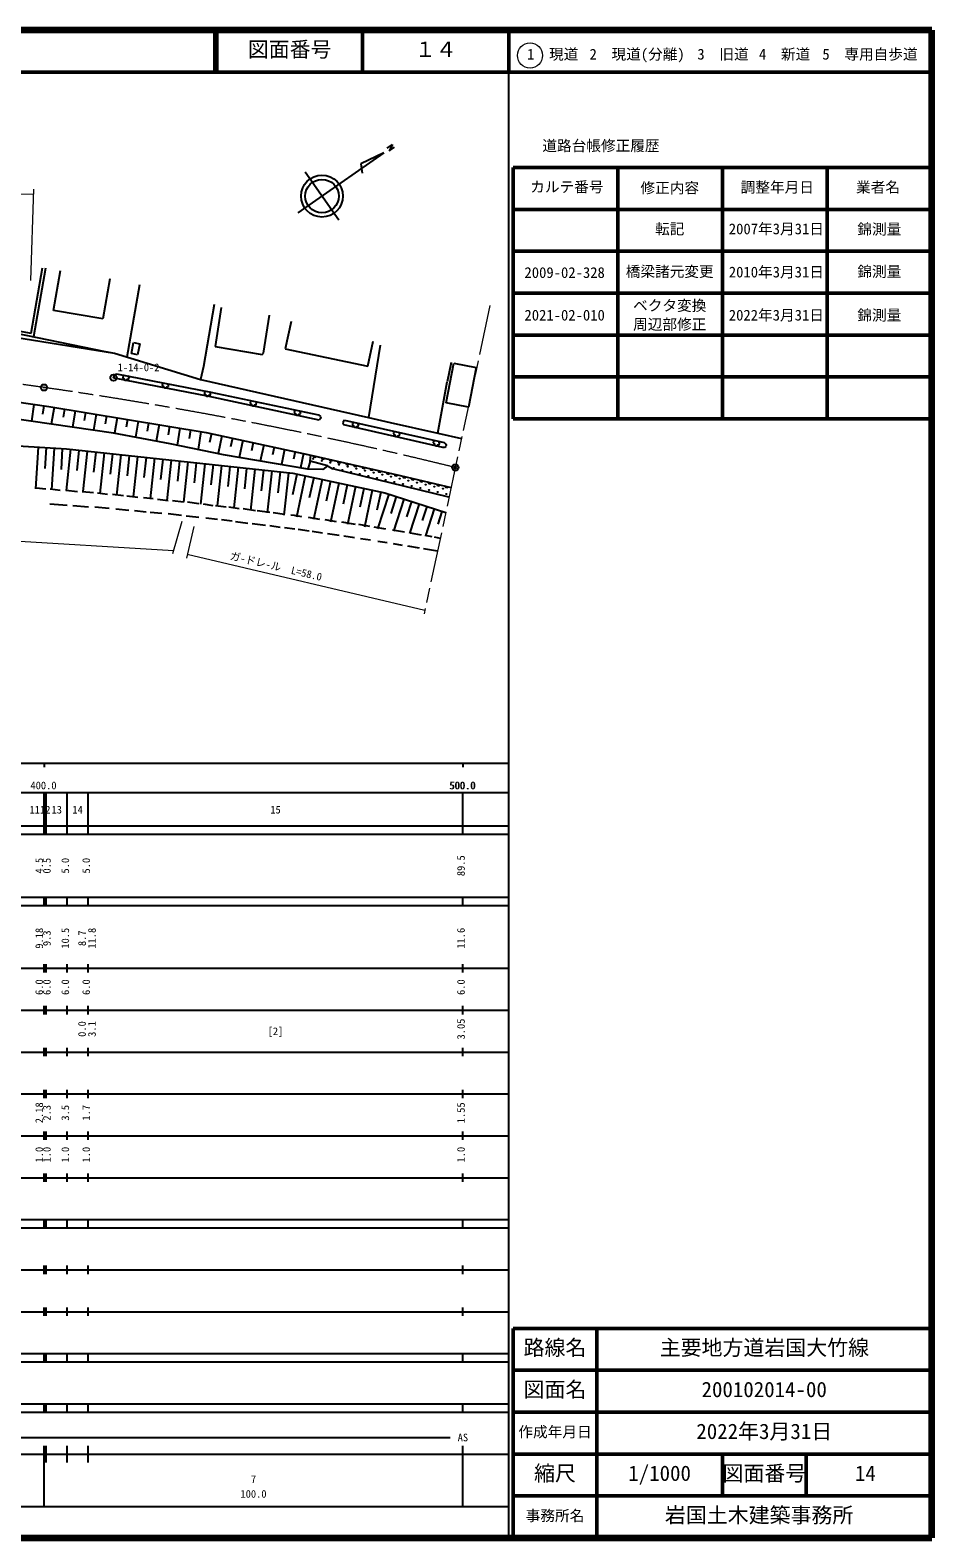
# Model space of a CAD drawing. Units: millimetres, scale not verified. Extents: x 40000 to 680000, y 20000 to 380000.
# Drawn here: x 464650 to 680000, y 20000 to 380000 of the extents above; entities that cross this region are included whole.
import ezdxf
from ezdxf.enums import TextEntityAlignment as Align

# ---------------------------------------------------------------- set-up
doc = ezdxf.new("R2010")
doc.units = ezdxf.units.MM
doc.header["$LTSCALE"] = 1000
doc.header["$PDMODE"] = 32
doc.header["$PDSIZE"] = 500
doc.linetypes.add('CHAIN', pattern=[18.5, 12, -1.5, 3.5, -1.5])
for name, color, linetype, lineweight in [('M-BGD', 7, 'Continuous', 25), ('M-BMK', 2, 'CHAIN', 13), ('M-BMK-SRVR', 3, 'Continuous', 25), ('M-STR-HTXT', 7, 'Continuous', 13), ('M-TTL', 2, 'Continuous', 140), ('M-TTL-BAND', 7, 'Continuous', 25), ('M-TTL-FRAM', 2, 'Continuous', 50), ('M-TTL-LINE', 7, 'Continuous', 50), ('M-TTL-TXT', 7, 'Continuous', 13)]:
    doc.layers.add(name, color=color, linetype=linetype, lineweight=lineweight)
doc.layers.add('MOTRS', color=6, linetype='Continuous')
doc.styles.add('ＭＳ ゴシック', font='')
doc.styles.get('ＭＳ ゴシック').set_extended_font_data('MS Gothic')

# ---------------------------------------------------------------- blocks, each defined once
blk = doc.blocks.new('BUHIN8')
at = {"color": 6, "linetype": 'Continuous', "lineweight": 13}
for radius in [50, 43.8, 37.5, 31.2, 25, 18.8, 12.5, 6.2]:
    blk.add_circle((0, 0), radius, dxfattribs=at)
blk = doc.blocks.new('BUHIN1')
at = {"color": 3, "linetype": 'Continuous', "lineweight": 25}
for radius in [750, 22.5]:
    blk.add_circle((0, 0), radius, dxfattribs=at)
blk = doc.blocks.new('BUHIN2')
at = {"color": 3, "linetype": 'Continuous', "lineweight": 25}
for radius in [750, 22.5]:
    blk.add_circle((0, 0), radius, dxfattribs=at)
blk = doc.blocks.new('BUHIN4')
at = {"color": 7, "linetype": 'Continuous', "lineweight": 25}
blk.add_lwpolyline([(-464, 511), (-587, 464), (-691, 340), (-730, 227), (-742, 112), (-729, -10), (-679, -103), (-600, -172), (-483, -211), (-428, -217), (-389, -312), (-341, -423), (-235, -525), (-122, -564), (-10, -576), (86, -560), (208, -513), (270, -460), (308, -388), (366, -304), (426, -311), (545, -297), (637, -247), (706, -168), (749, -52), (761, 63), (744, 182), (670, 326), (561, 399)], dxfattribs=at)
blk = doc.blocks.new('BUHIN6')
at = {"color": 7, "linetype": 'Continuous', "lineweight": 25}
blk.add_lwpolyline([(-27, -249), (221, -276), (276, 221), (27, 249)], dxfattribs=at)

msp = doc.modelspace()

# ---------------------------------------------------------------- linework, layer by layer
at = {"layer": 'M-BGD'}
for p, q in [((464867, 307681), (467613, 323242)), ((468326, 323159), (465478, 306808)), ((470258, 313071), (471885, 322632)), ((483660, 320628), (482033, 311067)), ((490776, 319165), (487774, 301932)), ((508602, 314515), (506023, 299713)), ((510253, 313740), (508817, 304454)), ((451296, 310076), (464867, 307681)), ((482033, 311067), (470258, 313071)), ((520416, 302846), (521793, 311947)), ((526966, 310470), (525575, 303944)), ((451836, 308180), (484772, 302846)), ((460896, 307756), (482570, 303269)), ((482570, 303269), (484772, 302846)), ((484772, 302846), (505346, 296580)), ((488836, 302761), (489344, 305386)), ((490275, 302507), (488836, 302761)), ((489344, 305386), (490868, 305132)), ((490868, 305132), (490275, 302507)), ((508817, 304454), (520078, 302592)), ((520078, 302592), (520416, 302846)), ((525575, 303944), (545318, 299736)), ((545318, 299736), (546597, 305737)), ((548272, 304793), (545478, 287521)), ((506023, 299713), (505346, 296580)), ((563982, 290998), (565816, 300492)), ((565205, 300644), (564274, 295988)), ((565816, 300492), (571203, 299451)), ((571203, 299451), (569369, 289957)), ((484602, 297173), (484856, 297766)), ((484772, 296919), (484602, 297173)), ((507378, 292516), (484772, 296919)), ((484856, 297766), (485280, 297935)), ((485280, 297935), (507801, 293532)), ((505346, 296580), (545478, 287521)), ((561988, 283796), (564274, 295988)), ((452514, 292516), (469108, 290146)), ((533709, 286844), (507378, 292516)), ((507801, 293532), (533540, 288114)), ((464790, 286674), (451413, 288537)), ((465552, 290654), (464980, 286646)), ((467923, 290315), (467636, 288308)), ((469108, 290146), (506700, 283965)), ((470361, 289940), (469706, 285957)), ((472868, 289528), (472544, 287559)), ((475374, 289116), (474734, 285223)), ((477880, 288704), (477564, 286780)), ((480386, 288292), (479761, 284490)), ((533540, 288114), (533963, 287775)), ((569369, 289957), (563982, 290998)), ((484518, 283796), (464790, 286674)), ((482892, 287880), (482583, 286002)), ((485398, 287468), (484786, 283746)), ((487904, 287056), (487594, 285167)), ((490410, 286644), (489780, 282809)), ((492917, 286231), (492597, 284286)), ((495423, 285819), (494774, 281873)), ((497929, 285407), (497600, 283406)), ((500435, 284995), (499763, 280907)), ((502941, 284583), (502597, 282490)), ((534048, 287352), (533709, 286844)), ((533963, 287775), (534048, 287352)), ((539382, 286505), (539297, 286251)), ((539297, 286251), (539382, 285912)), ((539720, 286844), (539382, 286505)), ((539382, 285912), (539551, 285743)), ((563173, 280324), (539551, 285743)), ((539720, 286844), (563512, 281510)), ((545478, 287521), (550642, 286336)), ((550642, 286336), (561988, 283796)), ((448280, 281594), (473297, 280024)), ((498064, 281256), (484518, 283796)), ((510849, 278631), (498064, 281256)), ((505447, 284171), (504742, 279885)), ((506700, 283965), (531677, 278546)), ((507949, 283694), (507485, 281556)), ((510447, 283152), (509525, 278903)), ((512945, 282610), (512491, 280518)), ((515442, 282068), (514558, 277992)), ((517940, 281527), (517509, 279542)), ((520438, 280985), (519600, 277124)), ((561988, 283796), (567670, 282524)), ((563512, 281510), (563935, 281171)), ((563935, 281171), (564020, 280917)), ((564020, 280917), (563935, 280578)), ((466562, 280447), (465938, 270507)), ((468486, 280326), (468174, 275358)), ((470410, 280205), (469787, 270272)), ((472335, 280084), (472023, 275119)), ((474298, 279916), (473242, 270060)), ((473297, 280024), (527359, 274228)), ((476300, 279702), (475777, 274819)), ((478303, 279487), (477265, 269805)), ((480305, 279272), (479786, 274433)), ((482307, 279058), (481270, 269381)), ((484310, 278843), (483791, 274006)), ((486312, 278628), (485275, 268957)), ((488314, 278414), (487796, 273579)), ((490317, 278199), (489280, 268532)), ((492319, 277985), (491801, 273152)), ((494321, 277770), (493285, 268108)), ((496324, 277555), (495806, 272726)), ((498326, 277341), (497291, 267684)), ((531000, 275160), (510849, 278631)), ((522935, 280443), (522528, 278566)), ((525433, 279901), (524642, 276255)), ((527931, 279359), (527547, 277590)), ((529943, 278922), (529199, 275491)), ((531508, 277107), (531677, 278546)), ((531677, 278546), (553015, 273641)), ((563596, 280324), (563173, 280324)), ((563935, 280578), (563596, 280324)), ((500328, 277126), (499811, 272299)), ((502330, 276911), (501296, 267260)), ((504333, 276697), (503816, 271872)), ((506335, 276482), (505301, 266836)), ((508337, 276267), (507820, 271445)), ((510340, 276053), (509306, 266411)), ((512342, 275838), (511825, 271019)), ((514344, 275623), (513303, 265913)), ((516347, 275409), (515822, 270515)), ((518349, 275194), (517292, 265331)), ((520351, 274979), (519818, 270010)), ((522354, 274765), (521280, 264749)), ((524356, 274550), (523815, 269504)), ((526358, 274335), (525268, 264166)), ((528360, 274013), (527285, 269021)), ((527359, 274228), (549372, 269487)), ((531508, 277107), (531000, 275160)), ((534556, 275075), (531000, 275160)), ((535656, 276006), (531508, 277107)), ((535656, 276006), (534556, 275075)), ((535656, 276006), (536926, 275244)), ((564674, 268459), (536926, 275244)), ((553015, 273641), (565179, 270829)), ((466060, 270757), (468431, 270503)), ((469447, 270503), (471818, 270164)), ((473172, 270164), (475966, 269826)), ((530361, 273582), (528240, 263732)), ((532362, 273151), (531316, 268293)), ((534363, 272720), (532300, 263139)), ((536365, 272289), (535347, 267566)), ((538366, 271858), (536360, 262546)), ((540367, 271427), (539379, 266838)), ((542368, 270996), (540421, 261953)), ((544369, 270565), (543410, 266111)), ((546371, 270134), (544481, 261361)), ((469362, 266862), (473511, 266608)), ((474866, 266524), (478591, 266185)), ((477067, 269826), (479776, 269572)), ((480708, 269487), (483163, 269233)), ((484348, 269233), (486973, 268894)), ((487735, 268810), (490360, 268471)), ((491714, 268386), (494000, 268132)), ((495101, 268048), (497641, 267709)), ((498657, 267709), (501282, 267370)), ((502213, 267370), (504922, 266947)), ((505938, 266862), (508309, 266524)), ((508902, 266524), (511442, 266185)), ((548372, 269703), (547441, 265383)), ((550280, 269195), (547612, 260903)), ((549372, 269487), (563897, 264813)), ((552096, 268611), (550811, 264617)), ((553911, 268027), (551439, 260344)), ((555727, 267442), (554540, 263754)), ((557543, 266858), (555267, 259786)), ((480115, 266185), (483502, 265846)), ((485110, 265677), (488243, 265423)), ((489598, 265338), (492392, 265000)), ((493323, 264915), (496117, 264661)), ((497641, 264576), (500774, 264153)), ((501874, 264068), (504245, 263814)), ((504245, 263814), (504922, 263730)), ((506616, 263560), (509410, 263222)), ((510341, 263137), (512881, 262798)), ((512119, 266185), (514574, 265762)), ((515506, 265762), (518469, 265338)), ((518892, 265338), (521856, 264915)), ((522702, 264830), (525412, 264407)), ((526936, 264238), (527698, 264153)), ((527698, 264153), (529476, 263899)), ((531084, 263730), (533794, 263222)), ((535064, 263137), (537773, 262714)), ((559358, 266274), (558269, 262890)), ((561174, 265690), (559094, 259227)), ((562989, 265105), (561999, 262026)), ((513728, 262714), (516606, 262290)), ((517707, 262206), (520840, 261782)), ((521856, 261698), (524396, 261359)), ((525412, 261274), (527867, 260936)), ((528629, 260851), (531254, 260428)), ((532016, 260343), (534471, 260004)), ((535656, 259835), (538450, 259412)), ((539043, 262629), (542260, 262036)), ((539551, 259242), (542091, 258819)), ((543107, 262036), (545732, 261528)), ((546748, 261444), (549542, 260936)), ((551150, 260682), (554029, 260174)), ((555384, 260004), (558008, 259496)), ((558940, 259412), (560548, 259073)), ((543530, 258650), (545901, 258311)), ((547679, 257972), (549880, 257634)), ((551320, 257464), (553521, 257041)), ((554791, 256872), (557585, 256364)), ((558601, 256194), (561903, 255686)), ((561141, 258988), (562598, 258715))]:
    msp.add_line(p, q, dxfattribs=at)
for centre in [(532240, 277647), (534308, 277172), (536375, 276697), (537171, 275425), (538442, 276221), (539238, 274950), (540510, 275746), (541306, 274475), (542577, 275271), (543373, 274000), (544645, 274796), (546712, 274320), (548779, 273845), (545441, 273524), (547508, 273049), (549575, 272574), (550847, 273370), (551643, 272099), (552914, 272895), (553710, 271623), (554982, 272419), (555778, 271148), (557049, 271944), (557845, 270673), (559116, 271469), (559912, 270198), (561184, 270994), (563251, 270518), (561980, 269722), (564047, 269247)]:
    msp.add_circle(centre, 50, dxfattribs=at)
at = {"layer": 'M-BMK'}
msp.add_line((574434, 314276), (558752, 240660), dxfattribs=at)
msp.add_arc((326372, -695251), 1000000, 76.16725, 87.54355, dxfattribs=at)
at = {"layer": 'M-BMK-SRVR'}
for p, q in [((549091, 350700), (528613, 336360)), ((549091, 350700), (543603, 348077)), ((549907, 351804), (551171, 352689)), ((551171, 352689), (550363, 351145)), ((550363, 351145), (551627, 352040)), ((538362, 334641), (530332, 346109)), ((543603, 348077), (543931, 345866))]:
    msp.add_line(p, q, dxfattribs=at)
for radius in [5000, 4000]:
    msp.add_circle((534347, 340375), radius, dxfattribs=at)
at = {"layer": 'M-STR-HTXT'}
for p, q in [((342532, 342470), (465442, 340848)), ((465483, 342071), (464753, 320240)), ((388082, 262460), (498868, 255746)), ((388082, 262460), (498868, 255746)), ((500870, 262702), (498645, 254972)), ((503713, 261509), (501967, 253943)), ((502184, 254882), (558933, 241509))]:
    msp.add_line(p, q, dxfattribs=at)
at = {"layer": 'M-TTL'}
for p, q in [((680000, 380000), (40000, 380000)), ((680000, 20000), (680000, 380000)), ((40000, 20000), (680000, 20000))]:
    msp.add_line(p, q, dxfattribs=at)
at = {"layer": 'M-TTL-BAND'}
for p, q in [((579000, 20000), (579000, 370000)), ((40000, 205000), (579000, 205000)), ((468000, 205000), (468000, 204000)), ((568000, 205000), (568000, 204000)), ((68000, 198000), (579000, 198000)), ((468000, 188000), (468000, 198000)), ((468500, 188000), (468500, 198000)), ((473500, 188000), (473500, 198000)), ((478500, 188000), (478500, 198000)), ((568000, 188000), (568000, 198000)), ((40000, 190000), (579000, 190000)), ((40000, 188000), (579000, 188000)), ((40000, 173000), (579000, 173000)), ((468000, 171000), (468000, 173000)), ((468500, 171000), (468500, 173000)), ((473500, 171000), (473500, 173000)), ((478500, 171000), (478500, 173000)), ((568000, 171000), (568000, 173000)), ((40000, 171000), (579000, 171000)), ((40000, 156000), (579000, 156000)), ((468000, 155000), (468000, 157000)), ((468500, 155000), (468500, 157000)), ((473500, 155000), (473500, 157000)), ((478500, 155000), (478500, 157000)), ((568000, 155000), (568000, 157000)), ((46000, 146000), (579000, 146000)), ((468000, 145000), (468000, 147000)), ((468500, 145000), (468500, 147000)), ((473500, 145000), (473500, 147000)), ((478500, 145000), (478500, 147000)), ((568000, 145000), (568000, 147000)), ((468000, 135000), (468000, 137000)), ((468500, 135000), (468500, 137000)), ((473500, 135000), (473500, 137000)), ((478500, 135000), (478500, 137000)), ((568000, 135000), (568000, 137000)), ((52000, 136000), (579000, 136000)), ((46000, 126000), (579000, 126000)), ((468000, 125000), (468000, 127000)), ((468500, 125000), (468500, 127000)), ((473500, 125000), (473500, 127000)), ((478500, 125000), (478500, 127000)), ((568000, 125000), (568000, 127000)), ((52000, 116000), (579000, 116000)), ((468000, 115000), (468000, 117000)), ((468500, 115000), (468500, 117000)), ((473500, 115000), (473500, 117000)), ((478500, 115000), (478500, 117000)), ((568000, 115000), (568000, 117000)), ((46000, 106000), (579000, 106000)), ((468000, 105000), (468000, 107000)), ((468500, 105000), (468500, 107000)), ((473500, 105000), (473500, 107000)), ((478500, 105000), (478500, 107000)), ((568000, 105000), (568000, 107000)), ((40000, 96000), (579000, 96000)), ((40000, 94000), (579000, 94000)), ((468000, 94000), (468000, 96000)), ((468500, 94000), (468500, 96000)), ((473500, 94000), (473500, 96000)), ((478500, 94000), (478500, 96000)), ((568000, 94000), (568000, 96000)), ((49000, 84000), (579000, 84000)), ((468000, 83000), (468000, 85000)), ((468500, 83000), (468500, 85000)), ((473500, 83000), (473500, 85000)), ((478500, 83000), (478500, 85000)), ((568000, 83000), (568000, 85000)), ((40000, 74000), (579000, 74000)), ((468000, 73000), (468000, 75000)), ((468500, 73000), (468500, 75000)), ((473500, 73000), (473500, 75000)), ((478500, 73000), (478500, 75000)), ((568000, 73000), (568000, 75000)), ((40000, 64000), (579000, 64000)), ((40000, 62000), (579000, 62000)), ((468000, 62000), (468000, 64000)), ((468500, 62000), (468500, 64000)), ((473500, 62000), (473500, 64000)), ((478500, 62000), (478500, 64000)), ((568000, 62000), (568000, 64000)), ((40000, 52000), (579000, 52000)), ((468000, 50000), (468000, 52000)), ((468500, 50000), (468500, 52000)), ((473500, 50000), (473500, 52000)), ((478500, 50000), (478500, 52000)), ((568000, 50000), (568000, 52000)), ((40000, 50000), (579000, 50000)), ((71000, 44000), (565000, 44000)), ((40000, 40000), (579000, 40000)), ((468000, 27500), (468000, 42000)), ((468500, 38000), (468500, 42000)), ((473500, 38000), (473500, 42000)), ((478500, 38000), (478500, 42000)), ((568000, 27500), (568000, 42000)), ((68000, 27500), (579000, 27500))]:
    msp.add_line(p, q, dxfattribs=at)
at = {"layer": 'M-TTL-FRAM'}
for p, q in [((580000, 347197), (580000, 287197)), ((580000, 347197), (680000, 347197)), ((580000, 287197), (680000, 287197)), ((680000, 70000), (580000, 70000)), ((580000, 70000), (580000, 20000))]:
    msp.add_line(p, q, dxfattribs=at)
at = {"layer": 'M-TTL-LINE'}
for p, q in [((508747, 380000), (508747, 370000)), ((509247, 380000), (509247, 370000)), ((543997, 380000), (543997, 370000)), ((579000, 380000), (579000, 370000)), ((40000, 370000), (680000, 370000)), ((605000, 347197), (605000, 287197)), ((630000, 347197), (630000, 287197)), ((655000, 347197), (655000, 287197)), ((580000, 337197), (680000, 337197)), ((580000, 327197), (680000, 327197)), ((580000, 317197), (680000, 317197)), ((580000, 307197), (680000, 307197)), ((580000, 297197), (680000, 297197)), ((600000, 70000), (600000, 20000)), ((680000, 60000), (580000, 60000)), ((680000, 50000), (580000, 50000)), ((680000, 40000), (580000, 40000)), ((630000, 40000), (630000, 30000)), ((650000, 40000), (650000, 30000)), ((680000, 30000), (580000, 30000))]:
    msp.add_line(p, q, dxfattribs=at)
at = {"layer": 'M-TTL-TXT'}
msp.add_circle((584031, 373958), 3000, dxfattribs=at)
at = {"layer": 'MOTRS'}
msp.add_point((566187, 275568), dxfattribs=at)

# ---------------------------------------------------------------- block references
at = {"layer": 'M-BGD'}
for name, p, rotation in [('BUHIN1', (484563, 297016), 6.26776), ('BUHIN4', (487498, 297002), 355.16719), ('BUHIN4', (496942, 295143), 353.9868), ('BUHIN4', (506998, 293193), 354.173), ('BUHIN4', (517921, 290871), 355.29552), ('BUHIN4', (528459, 288620), 353.58738), ('BUHIN4', (542314, 285735), 351.49856), ('BUHIN4', (552160, 283518), 352.53149), ('BUHIN4', (561653, 281347), 351.64689), ('BUHIN6', (532647, 278323), 263.32159), ('BUHIN6', (534587, 277877), 263.32159), ('BUHIN6', (536527, 277431), 263.32159), ('BUHIN6', (538466, 276985), 263.32159), ('BUHIN6', (540406, 276539), 263.32159), ('BUHIN6', (542346, 276094), 263.32159), ('BUHIN6', (544286, 275648), 263.32159), ('BUHIN6', (546226, 275202), 263.32159), ('BUHIN6', (548165, 274756), 263.32159), ('BUHIN6', (550105, 274310), 263.32159), ('BUHIN6', (552045, 273864), 263.32159), ('BUHIN6', (554028, 273407), 263.25263), ('BUHIN6', (556056, 272938), 263.25263), ('BUHIN6', (558083, 272470), 263.25263), ('BUHIN6', (560110, 272001), 263.25263), ('BUHIN6', (562138, 271532), 263.25263), ('BUHIN6', (564165, 271064), 263.25263)]:
    msp.add_blockref(name, p, dxfattribs=dict(at, rotation=rotation))
at = {"layer": 'M-BMK-SRVR', "rotation": 6.26776}
for p in [(467962, 294674), (566188, 275567)]:
    msp.add_blockref('BUHIN2', p, dxfattribs=at)
at = {"layer": 'MOTRS', "rotation": 125.86885}
msp.add_blockref('BUHIN8', (566188, 275566), dxfattribs=at)

# ---------------------------------------------------------------- texts
at = {"layer": 'M-BMK-SRVR', "style": 'ＭＳ ゴシック'}
msp.add_text('1-14-0-2', height=1833, dxfattribs=at).set_placement((485563, 298016), align=Align.BOTTOM_LEFT)
at = {"layer": 'M-STR-HTXT', "style": 'ＭＳ ゴシック'}
msp.add_text('ガ-ドレ-ル\u3000L=58.0', height=1833, rotation=346.7, dxfattribs=at).set_placement((512097, 253131), align=Align.BOTTOM_LEFT)
at = {"layer": 'M-TTL-BAND', "style": 'ＭＳ ゴシック'}
for s, p in [('400.0', (464719, 198195)), ('500.0', (564719, 198195)), ('500.0', (564875, 198195)), ('11', (464500, 192405)), ('12', (467000, 192405)), ('13', (469750, 192405)), ('14', (474750, 192405)), ('15', (522000, 192405)), ('[2]', (521375, 139500)), ('AS', (566750, 42500)), ('7', (517375, 32523)), ('100.0', (514875, 29033))]:
    msp.add_text(s, height=1833, dxfattribs=at).set_placement(p, align=Align.BOTTOM_LEFT)
for s, p in [('4.5', (468272, 178625)), ('0.5', (470107, 178625)), ('5.0', (474500, 178625)), ('5.0', (479500, 178625)), ('89.5', (569000, 178000)), ('9.18', (468272, 160674)), ('9.3', (470107, 161299)), ('10.5', (474500, 160674)), ('8.7', (478500, 161299)), ('11.8', (480870, 160674)), ('11.6', (569000, 160674)), ('6.0', (468272, 149625)), ('6.0', (470107, 149625)), ('6.0', (474500, 149625)), ('6.0', (479500, 149625)), ('6.0', (569000, 149625)), ('0.0', (478500, 139625)), ('3.1', (480870, 139625)), ('3.05', (569000, 139000)), ('2.18', (468272, 119000)), ('2.3', (470107, 119625)), ('3.5', (474500, 119625)), ('1.7', (479500, 119625)), ('1.55', (569000, 119000)), ('1.0', (468272, 109625)), ('1.0', (470107, 109625)), ('1.0', (474500, 109625)), ('1.0', (479500, 109625)), ('1.0', (569000, 109625))]:
    msp.add_text(s, height=1833, rotation=90, dxfattribs=at).set_placement(p, align=Align.BOTTOM_LEFT)
at = {"layer": 'M-TTL-TXT', "style": 'ＭＳ ゴシック'}
for s, height, p in [('図面番号', 3666, (516622, 372500)), ('１４', 3666, (556497, 372500)), ('1\u3000現道', 2566, (583323, 372208)), ('2\u3000現道(分離)', 2566, (598244, 372208)), ('3\u3000旧道', 2566, (623996, 372208)), ('4\u3000新道', 2566, (638699, 372208)), ('5\u3000専用自歩道', 2566, (653853, 372208)), ('道路台帳修正履歴', 2566, (586968, 350363)), ('カルテ番号', 2566, (584089, 340527)), ('修正内容', 2566, (610398, 340273)), ('調整年月日', 2566, (634339, 340447)), ('業者名', 2566, (661884, 340447)), ('転記', 2566, (613898, 330495)), ('2007年3月31日', 2566, (631506, 330495)), ('錦測量', 2566, (662204, 330439)), ('橋梁諸元変更', 2566, (606898, 320319)), ('錦測量', 2566, (662204, 320319)), ('2009-02-328', 2566, (582703, 320065)), ('2010年3月31日', 2566, (631506, 320192)), ('2021-02-010', 2566, (582703, 309897)), ('ベクタ変換', 2566, (608648, 312202)), ('2022年3月31日', 2566, (631506, 309897)), ('錦測量', 2566, (662204, 309897)), ('周辺部修正', 2566, (608648, 307709)), ('路線名', 3666, (582500, 62500)), ('路線名', 3666, (582500, 62500)), ('主要地方道岩国大竹線', 3666, (615000, 62500)), ('図面名', 3666, (582500, 52500)), ('図面名', 3666, (582500, 52500)), ('200102014-00', 3666, (625000, 52500)), ('作成年月日', 2566, (581250, 43250)), ('作成年月日', 2566, (581250, 43250)), ('2022年3月31日', 3666, (623750, 42500)), ('縮尺', 3666, (585000, 32500)), ('縮尺', 3666, (585000, 32500)), ('1/1000', 3666, (607500, 32500)), ('図面番号', 3666, (630000, 32500)), ('図面番号', 3666, (630000, 32500)), ('14', 3666, (661625, 32500)), ('事務所名', 2566, (583000, 23250)), ('事務所名', 2566, (583000, 23250)), ('岩国土木建築事務所 ', 3666, (616250, 22500))]:
    msp.add_text(s, height=height, dxfattribs=at).set_placement(p, align=Align.BOTTOM_LEFT)

doc.saveas('drawing.dxf')
